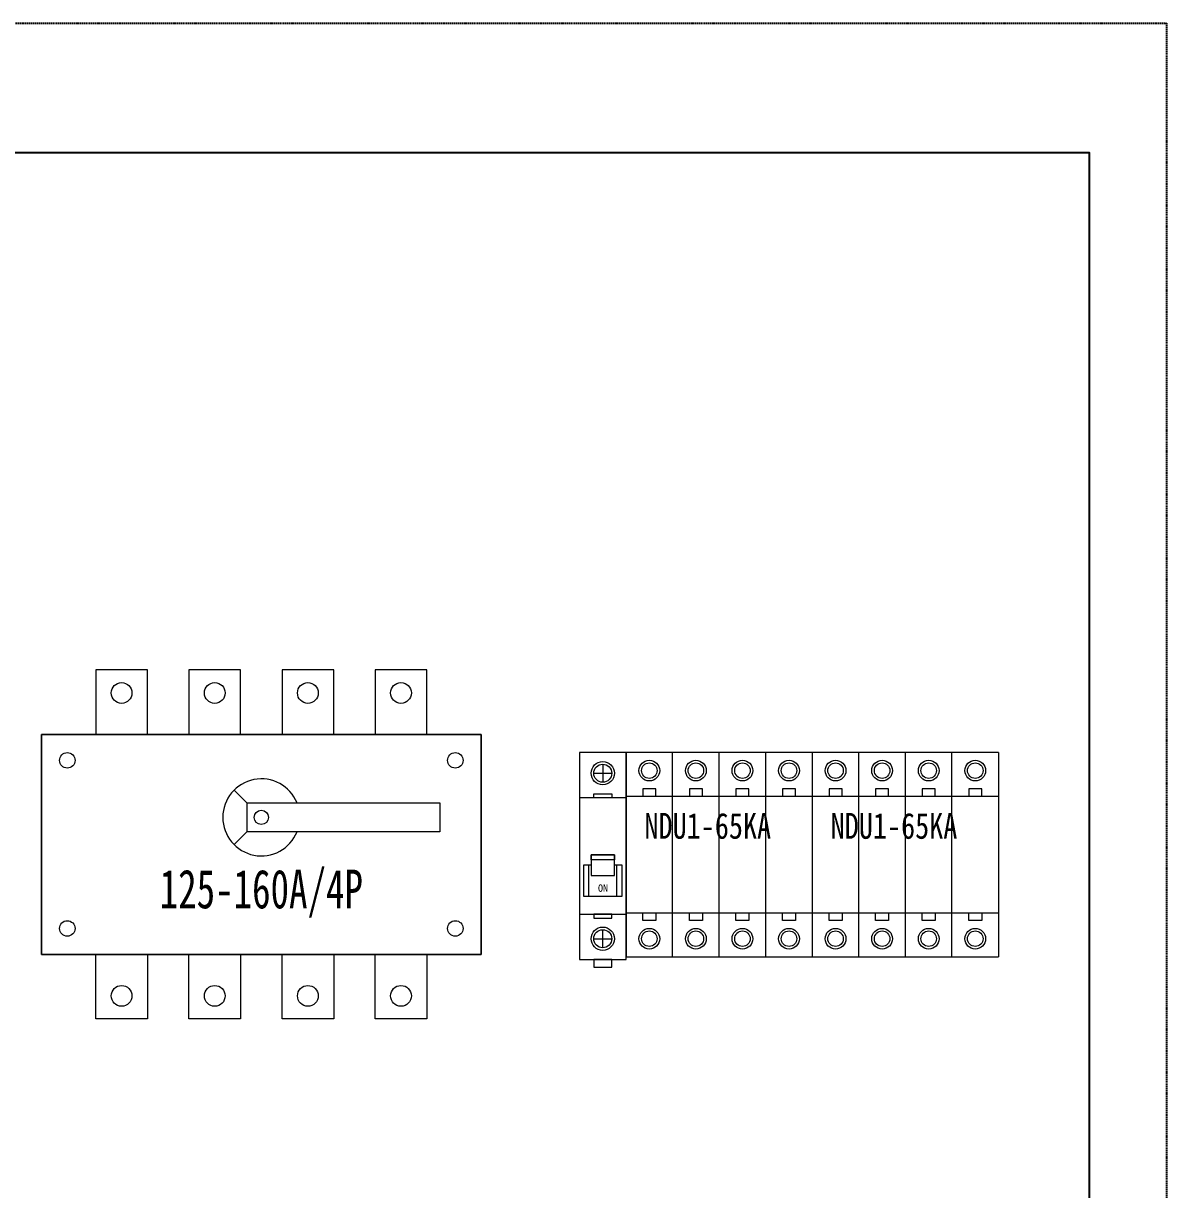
# Model space of a CAD drawing. Extents: x 347437 to 348137, y 326639 to 327939.
# Drawn here: x 347695 to 348137, y 327488 to 327939 of the extents above; entities that cross this region are included whole.
import ezdxf

# ---------------------------------------------------------------- set-up
doc = ezdxf.new("R2010")
doc.units = 0
doc.header["$MEASUREMENT"] = 0
doc.linetypes.add('DASHED', pattern=[0.75, 0.5, -0.25])
doc.layers.add('E-UNIV-NOTE', color=6, linetype='Continuous')
doc.layers.add('布置图', color=30, linetype='Continuous')
doc.layers.add('细线', color=7, linetype='Continuous', lineweight=0)
doc.styles.add('宋体', font='', dxfattribs={"width": 0.8})
doc.styles.add('正常', font='')
doc.styles.get('宋体').set_extended_font_data('NSimSun')
doc.styles.get('正常').set_extended_font_data('FangSong_GB2312')

# ---------------------------------------------------------------- blocks, each defined once
blk = doc.blocks.new('Manufacturer光辉PartName隔离开关Series160ShellFrameLimitingCurrentRemarkPartTypeMinCurrent100MaxCurrent160Poles4PMinPower0MaxPower0LibType2DelFlgfalseUpdateDate')
at = {"layer": '细线', "color": 7}
for p, q in [((-5.6, 16.06), (-10.54, 21)), ((-5.6, 16.06), (-5.6, 4.86)), ((-5.6, 16.06), (68.96, 16.06)), ((68.96, 16.06), (68.96, 4.86)), ((-5.6, 4.86), (-10.54, -0.08)), ((68.96, 4.86), (-5.6, 4.86))]:
    blk.add_line(p, q, dxfattribs=at)
for points in [[(-64, 42.5), (-44, 42.5), (-44, 67.5), (-64, 67.5)], [(-28, 42.5), (-8, 42.5), (-8, 67.5), (-28, 67.5)], [(8, 42.5), (28, 42.5), (28, 67.5), (8, 67.5)], [(44, 42.5), (64, 42.5), (64, 67.5), (44, 67.5)], [(-85, -42.5), (85, -42.5), (85, 42.5), (-85, 42.5)], [(-85, 42.5), (85, 42.5), (85, -42.5), (-85, -42.5)], [(-64, -42.5), (-44, -42.5), (-44, -67.5), (-64, -67.5)], [(-28, -42.5), (-8, -42.5), (-8, -67.5), (-28, -67.5)], [(8, -42.5), (28, -42.5), (28, -67.5), (8, -67.5)], [(44, -42.5), (64, -42.5), (64, -67.5), (44, -67.5)]]:
    blk.add_lwpolyline(points, close=True, dxfattribs=at)
for centre, radius in [((-54, 58.56), 4.01), ((-18, 58.56), 4.01), ((18, 58.56), 4.01), ((54, 58.56), 4.01), ((-75, 32.5), 3), ((75, 32.5), 3), ((0, 10.46), 2.75), ((-75, -32.5), 3), ((75, -32.5), 3), ((-54, -58.56), 4.01), ((-18, -58.56), 4.01), ((18, -58.56), 4.01), ((54, -58.56), 4.01)]:
    blk.add_circle(centre, radius, dxfattribs=at)
blk.add_arc((0, 10.46), 14.9, 22.0726, 337.9274, dxfattribs=at)
at = {"layer": '细线', "color": 7, "insert": (-85, -9.72), "char_height": 15, "width": 170, "attachment_point": 1}
blk.add_mtext('\\pxqc;{\\fFangSong_GB2312|b0|i0|c134|p49;\\W0.7;125-160A/4P}', dxfattribs=at)
blk = doc.blocks.new('Manufacturer光辉PartName微型断路器Series1PShellFrameLimitingCurrentRemarkPartTypeMinCurrent1MaxCurrent63Poles3PMinPower0MaxPower0LibType2DelFlgfalseUpdateDate')
at = {"layer": '细线'}
for p, q in [((0, 37), (0, 30)), ((-3.5, 33.5), (3.5, 33.5)), ((0, -34), (0, -27)), ((-3.5, -30.5), (3.5, -30.5))]:
    blk.add_line(p, q, dxfattribs=at)
for points in [[(-9, -38.5), (9, -38.5), (9, 41.5), (-9, 41.5)], [(-9, -21), (9, -21), (9, 24), (-9, 24)], [(-3.5, 25.5), (3.5, 25.5), (3.5, 24), (-3.5, 24)], [(-4.5, -6), (4.5, -6), (4.5, 2), (-4.5, 2)], [(-4.5, 2), (4.5, 2), (4.5, 0), (-4.5, 0)], [(-3.5, -22.5), (3.5, -22.5), (3.5, -21), (-3.5, -21)], [(-3.5, -41.5), (3.5, -41.5), (3.5, -38.5), (-3.5, -38.5)]]:
    blk.add_lwpolyline(points, close=True, dxfattribs=at)
for points in [[(-4.5, -2), (-7.5, -2), (-7.5, -14), (7.5, -14), (7.5, -2), (4.5, -2)], [(-4.5, -2), (-5.5, -2), (-5.5, -14), (5.5, -14), (5.5, -2), (4.5, -2)]]:
    blk.add_lwpolyline(points, dxfattribs=at)
for centre, radius in [((0, 33.5), 4.5), ((0, 33.5), 3.5), ((0, -30.5), 4.5), ((0, -30.5), 3.5)]:
    blk.add_circle(centre, radius, dxfattribs=at)
at = {"layer": '细线', "color": 2, "lineweight": 15, "style": '正常'}
blk.add_text('ON', height=2.851, dxfattribs=at).set_placement((-1.83, -12.36))
blk = doc.blocks.new('Manufacturer上海良信PartName电涌保护器SeriesNDU1ShellFrameLimitingCurrentRemarkPartTypeMinCurrent0MaxCurrent0Poles4PMinPower0MaxPower0LibType3DelFlgfalseUpdateDate2023-01-0100000')
at = {"color": 7, "linetype": 'Continuous', "lineweight": 15}
for p, q in [((-18, 39.5), (-36, 39.5)), ((-36, 39.5), (-36, 22.5)), ((-18, 22.5), (-18, 39.5)), ((36, 39.5), (-18, 39.5)), ((0, 22.5), (0, 39.5)), ((18, 22.5), (18, 39.5)), ((36, 39.5), (36, 22.5)), ((-24.5, 25.5), (-29.5, 25.5)), ((-29.5, 25.5), (-29.5, 22.5)), ((-24.5, 22.5), (-24.5, 25.5)), ((-6.5, 25.5), (-11.5, 25.5)), ((-11.5, 25.5), (-11.5, 22.5)), ((-6.5, 22.5), (-6.5, 25.5)), ((11.5, 25.5), (6.5, 25.5)), ((6.5, 25.5), (6.5, 22.5)), ((11.5, 22.5), (11.5, 25.5)), ((29.5, 25.5), (24.5, 25.5)), ((24.5, 25.5), (24.5, 22.5)), ((29.5, 22.5), (29.5, 25.5)), ((-36, 22.5), (-36, -22.5)), ((-18, 22.5), (-36, 22.5)), ((-18, -22.5), (-18, 22.5)), ((36, 22.5), (-18, 22.5)), ((0, -22.5), (0, 22.5)), ((18, -22.5), (18, 22.5)), ((36, 22.5), (36, -22.5)), ((-36, -22.5), (-18, -22.5)), ((-36, -22.5), (-36, -39.5)), ((-29.5, -25.5), (-29.5, -22.5)), ((-24.5, -22.5), (-24.5, -25.5)), ((-18, -39.5), (-18, -22.5)), ((-18, -22.5), (36, -22.5)), ((-11.5, -25.5), (-11.5, -22.5)), ((-6.5, -22.5), (-6.5, -25.5)), ((0, -39.5), (0, -22.5)), ((6.5, -25.5), (6.5, -22.5)), ((11.5, -22.5), (11.5, -25.5)), ((18, -39.5), (18, -22.5)), ((24.5, -25.5), (24.5, -22.5)), ((29.5, -22.5), (29.5, -25.5)), ((36, -22.5), (36, -39.5)), ((-24.5, -25.5), (-29.5, -25.5)), ((-6.5, -25.5), (-11.5, -25.5)), ((11.5, -25.5), (6.5, -25.5)), ((29.5, -25.5), (24.5, -25.5)), ((-36, -39.5), (-18, -39.5)), ((-18, -39.5), (36, -39.5))]:
    blk.add_line(p, q, dxfattribs=at)
for centre, radius in [((-27, 32.5), 4), ((-9, 32.5), 4), ((9, 32.5), 4), ((27, 32.5), 4), ((-27, 32.5), 3), ((-9, 32.5), 3), ((9, 32.5), 3), ((27, 32.5), 3), ((-27, -32.5), 4), ((-27, -32.5), 3), ((-9, -32.5), 4), ((-9, -32.5), 3), ((9, -32.5), 4), ((9, -32.5), 3), ((27, -32.5), 4), ((27, -32.5), 3)]:
    blk.add_circle(centre, radius, dxfattribs=at)
at = {"layer": 'E-UNIV-NOTE', "style": '宋体', "width": 0.8}
blk.add_text('NDU1-65KA', height=10, dxfattribs=at).set_placement((-28.89, 6.15))

msp = doc.modelspace()

# ---------------------------------------------------------------- linework, layer by layer
at = {"color": 2}
msp.add_lwpolyline([(347466.99, 327888.99), (348106.99, 327888.99), (348106.99, 326688.99), (347466.99, 326688.99)], close=True, dxfattribs=at)
at = {"layer": '布置图', "linetype": 'DASHED'}
msp.add_lwpolyline([(347436.99, 327938.99), (348136.99, 327938.99), (348136.99, 326638.99), (347436.99, 326638.99)], close=True, dxfattribs=at)

# ---------------------------------------------------------------- block references
for name, p in [('Manufacturer光辉PartName隔离开关Series160ShellFrameLimitingCurrentRemarkPartTypeMinCurrent100MaxCurrent160Poles4PMinPower0MaxPower0LibType2DelFlgfalseUpdateDate', (347786.99, 327621.49)), ('Manufacturer光辉PartName微型断路器Series1PShellFrameLimitingCurrentRemarkPartTypeMinCurrent1MaxCurrent63Poles3PMinPower0MaxPower0LibType2DelFlgfalseUpdateDate', (347918.99, 327615.53)), ('Manufacturer上海良信PartName电涌保护器SeriesNDU1ShellFrameLimitingCurrentRemarkPartTypeMinCurrent0MaxCurrent0Poles4PMinPower0MaxPower0LibType3DelFlgfalseUpdateDate2023-01-0100000', (347963.99, 327617.53)), ('Manufacturer上海良信PartName电涌保护器SeriesNDU1ShellFrameLimitingCurrentRemarkPartTypeMinCurrent0MaxCurrent0Poles4PMinPower0MaxPower0LibType3DelFlgfalseUpdateDate2023-01-0100000', (348035.99, 327617.53))]:
    msp.add_blockref(name, p)

doc.saveas('drawing.dxf')
